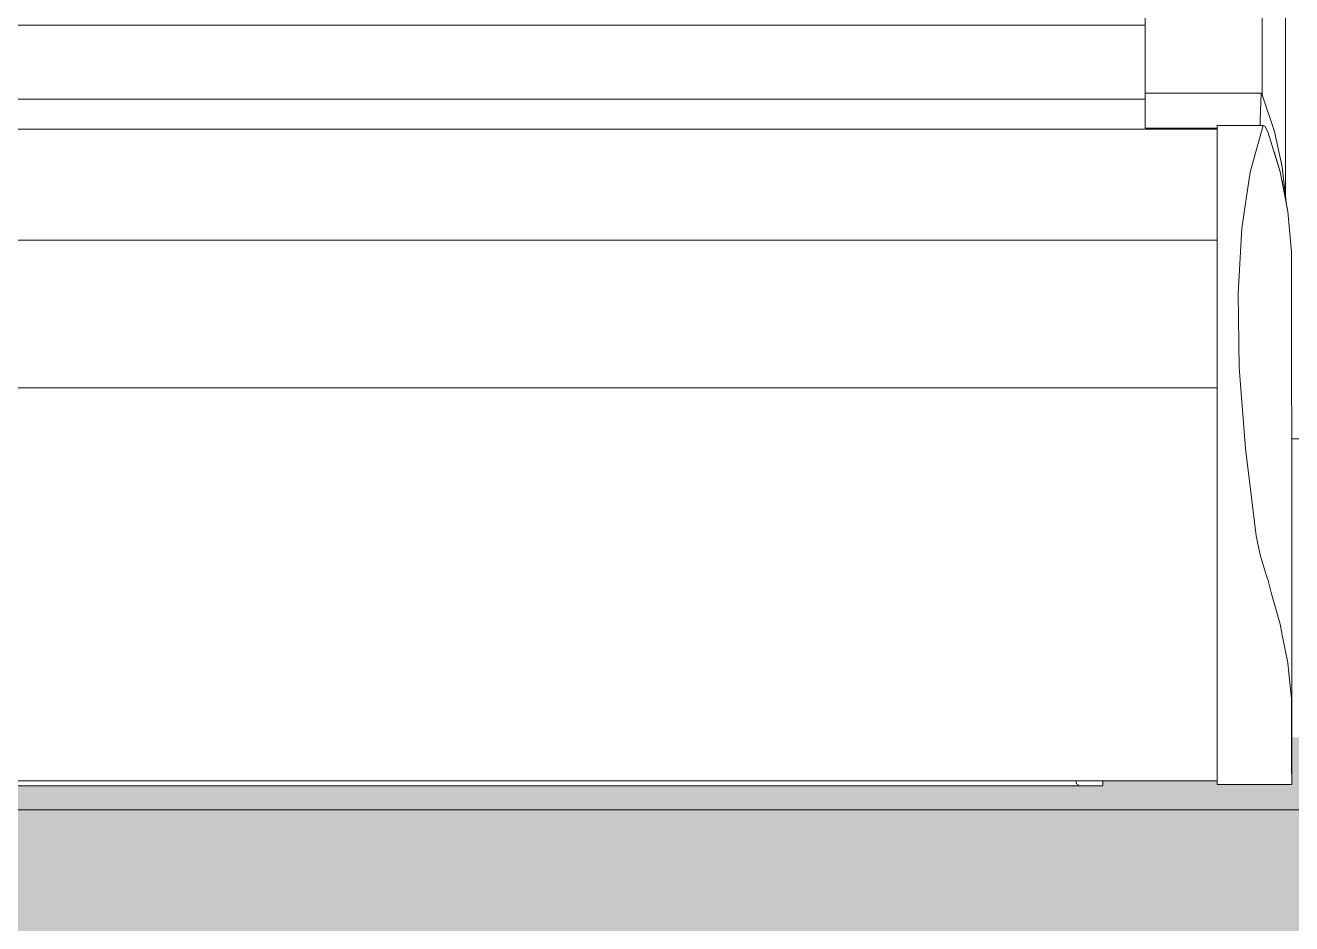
# Model space of a CAD drawing. Header units: metres. Extents: x -3 to 171, y -23 to 41.
# Drawn here: x 1.4789 to 1.9145, y -3.8767 to -3.5675 of the extents above; entities that cross this region are included whole.
import ezdxf

# ---------------------------------------------------------------- set-up
doc = ezdxf.new("R2010")
doc.units = ezdxf.units.M
doc.header["$MEASUREMENT"] = 0
doc.linetypes.add('Punkt 1_1', pattern=[0.075, 0.025, -0.05])
doc.linetypes.add('Wipeout_Contour', pattern=[1, 0, -1])
for name, color, linetype in [('6._Dach PP STG1_1_325 Dachfenster', 7, 'Continuous'), ('6._Dach PP STG1_1_330 Dachaufbau', 7, 'Continuous'), ('6._Dach PP STG1_1_950 Polierplan Bemaßung', 7, 'Continuous')]:
    doc.layers.add(name, color=color, linetype=linetype)

msp = doc.modelspace()

# ---------------------------------------------------------------- hatches: boundary and pattern name
at = {"layer": '6._Dach PP STG1_1_330 Dachaufbau', "linetype": 'Continuous', "lineweight": 0, "true_color": 0x000000}
h = msp.add_hatch(color=18, dxfattribs=at)
h.paths.add_polyline_path([(3.445, -0.4), (3.755, -0.4), (3.755, 0.07), (2.8, 0.07), (2.8, -0.77152), (1.05, -0.77152), (1.05, 0.07), (-0.00106, 0.07), (0.01606, -4.6), (6.325, -4.6), (6.325, -0.82361), (3.445, -0.82361)])
h.paths.add_polyline_path([(3.805, -2.1975), (5.505, -2.1975), (5.505, -3.79873), (3.805, -3.79873)], flags=0)
h.paths.add_polyline_path([(1.075, -3.79873), (1.075, -2.1975), (2.775, -2.1975), (2.775, -3.79873)], flags=0)

# ---------------------------------------------------------------- linework, layer by layer
at = {"layer": '6._Dach PP STG1_1_325 Dachfenster', "color": 7, "linetype": 'Continuous', "lineweight": 13, "ltscale": 1000, "true_color": 0xf4f4f4, "flags": 128}
msp.add_lwpolyline([(1.12415, -3.83756), (2.72955, -3.83756)], dxfattribs=at)
at = {"layer": '6._Dach PP STG1_1_330 Dachaufbau', "color": 7, "linetype": 'Continuous', "lineweight": 18, "ltscale": 1000, "flags": 128}
msp.add_lwpolyline([(1.075, -3.79873), (2.775, -3.79873)], dxfattribs=at)
at = {"layer": '6._Dach PP STG1_1_950 Polierplan Bemaßung', "color": 3, "linetype": 'Punkt 1_1', "lineweight": 0, "ltscale": 1000}
msp.add_line((0.45161, -3.79873), (22.9775, -3.79873), dxfattribs=at)

# ---------------------------------------------------------------- next in the draw order: wipeouts: each hides what was drawn before it
at = {"color": 254, "linetype": 'Wipeout_Contour', "lineweight": 0, "ltscale": 39.043825}
msp.add_wipeout([(1.91235, -3.0917), (1.91235, -3.62657), (1.91255, -3.62845), (1.91315, -3.63161), (1.91445, -3.64552), (1.91445, -3.66149), (1.91448, -3.70979), (1.92685, -3.70979), (1.92685, -3.0917)], dxfattribs=at).dxf.layer = '6._Dach PP STG1_1_325 Dachfenster'
at = {"color": 254, "linetype": 'Wipeout_Contour', "lineweight": 0, "ltscale": 16.672941}
msp.add_wipeout([(1.88885, -3.65986), (1.88885, -3.68525), (1.89647, -3.68525), (1.89604, -3.65986)], dxfattribs=at).dxf.layer = '6._Dach PP STG1_1_325 Dachfenster'
at = {"color": 254, "linetype": 'Wipeout_Contour', "lineweight": 0, "ltscale": 16.970434}
msp.add_wipeout([(1.88885, -3.71311), (1.88885, -3.74323), (1.90229, -3.74323), (1.89855, -3.71311)], dxfattribs=at).dxf.layer = '6._Dach PP STG1_1_325 Dachfenster'
at = {"color": 254, "linetype": 'Wipeout_Contour', "lineweight": 0, "ltscale": 17.207187}
msp.add_wipeout([(1.88885, -3.82144), (1.88885, -3.82879), (1.91449, -3.82879), (1.91448, -3.82144)], dxfattribs=at).dxf.layer = '6._Dach PP STG1_1_325 Dachfenster'
at = {"color": 254, "linetype": 'Wipeout_Contour', "lineweight": 0, "ltscale": 33.835857}
msp.add_wipeout([(1.12415, -3.82907), (1.84955, -3.82929), (1.84125, -3.82907), (1.84045, -3.82858), (1.84024, -3.82759), (1.13346, -3.82759), (1.13325, -3.82858), (1.13245, -3.82907)], dxfattribs=at).dxf.layer = '6._Dach PP STG1_1_325 Dachfenster'

# ---------------------------------------------------------------- next in the draw order: linework, layer by layer
at = {"layer": '6._Dach PP STG1_1_325 Dachfenster', "color": 7, "linetype": 'Continuous', "lineweight": 13, "ltscale": 1000, "flags": 128}
msp.add_lwpolyline([(1.91449, -3.82667), (1.91449, -3.82879)], dxfattribs=at)

# ---------------------------------------------------------------- next in the draw order: wipeouts: each hides what was drawn before it
at = {"color": 254, "linetype": 'Wipeout_Contour', "lineweight": 0, "ltscale": 21.459143}
msp.add_wipeout([(1.90645, -3.75858), (1.90757, -3.76324), (1.91055, -3.77361), (1.91055, -3.61796), (1.90645, -3.60447)], dxfattribs=at).dxf.layer = '6._Dach PP STG1_1_325 Dachfenster'
at = {"color": 254, "linetype": 'Wipeout_Contour', "lineweight": 0, "ltscale": 16.836633}
msp.add_wipeout([(1.88885, -3.68525), (1.88885, -3.71311), (1.89855, -3.71311), (1.89647, -3.68525)], dxfattribs=at).dxf.layer = '6._Dach PP STG1_1_325 Dachfenster'
at = {"color": 254, "linetype": 'Wipeout_Contour', "lineweight": 0, "ltscale": 21.259996}
msp.add_wipeout([(1.91448, -3.70979), (1.91449, -3.73517), (1.91449, -3.81258), (1.92685, -3.81258), (1.92685, -3.70979)], dxfattribs=at).dxf.layer = '6._Dach PP STG1_1_325 Dachfenster'
at = {"color": 254, "linetype": 'Wipeout_Contour', "lineweight": 0, "ltscale": 21.685948}
msp.add_wipeout([(1.84024, -3.82759), (1.84045, -3.82858), (1.84125, -3.82907), (1.84955, -3.82907), (1.84955, -3.82759)], dxfattribs=at).dxf.layer = '6._Dach PP STG1_1_325 Dachfenster'

# ---------------------------------------------------------------- next in the draw order: wipeouts: each hides what was drawn before it
at = {"color": 254, "linetype": 'Wipeout_Contour', "lineweight": 0, "ltscale": 16.224745}
msp.add_wipeout([(1.08485, -3.71403), (1.88885, -3.71403), (1.88885, -3.69232), (1.08485, -3.69232)], dxfattribs=at).dxf.layer = '6._Dach PP STG1_1_325 Dachfenster'
at = {"color": 254, "linetype": 'Wipeout_Contour', "lineweight": 0, "ltscale": 17.14486}
msp.add_wipeout([(1.88885, -3.80235), (1.88885, -3.81267), (1.91447, -3.81267), (1.91446, -3.80235)], dxfattribs=at).dxf.layer = '6._Dach PP STG1_1_325 Dachfenster'

# ---------------------------------------------------------------- next in the draw order: wipeouts: each hides what was drawn before it
at = {"color": 254, "linetype": 'Wipeout_Contour', "lineweight": 0, "ltscale": 16.13372}
msp.add_wipeout([(1.08485, -3.69126), (1.88885, -3.69126), (1.88885, -3.66488), (1.08485, -3.66488)], dxfattribs=at).dxf.layer = '6._Dach PP STG1_1_325 Dachfenster'
at = {"color": 254, "linetype": 'Wipeout_Contour', "lineweight": 0, "ltscale": 21.390644}
msp.add_wipeout([(1.88885, -3.79054), (1.88885, -3.80235), (1.91446, -3.80235), (1.91445, -3.79916), (1.9135, -3.79054)], dxfattribs=at).dxf.layer = '6._Dach PP STG1_1_325 Dachfenster'
at = {"color": 254, "linetype": 'Wipeout_Contour', "lineweight": 0, "ltscale": 17.178646}
msp.add_wipeout([(1.88885, -3.81267), (1.88885, -3.82144), (1.91448, -3.82144), (1.91447, -3.81267)], dxfattribs=at).dxf.layer = '6._Dach PP STG1_1_325 Dachfenster'

# ---------------------------------------------------------------- next in the draw order: wipeouts: each hides what was drawn before it
at = {"color": 254, "linetype": 'Wipeout_Contour', "lineweight": 0, "ltscale": 21.617833}
msp.add_wipeout([(1.91445, -3.64552), (1.91315, -3.63161), (1.91315, -3.78697), (1.9135, -3.79054), (1.91445, -3.79916)], dxfattribs=at).dxf.layer = '6._Dach PP STG1_1_325 Dachfenster'
at = {"color": 254, "linetype": 'Wipeout_Contour', "lineweight": 0, "ltscale": 16.181573}
msp.add_wipeout([(1.08485, -3.69154), (1.08485, -3.69211), (1.88885, -3.69211), (1.88885, -3.69154)], dxfattribs=at).dxf.layer = '6._Dach PP STG1_1_325 Dachfenster'
at = {"color": 254, "linetype": 'Wipeout_Contour', "lineweight": 0, "ltscale": 16.664542}
msp.add_wipeout([(1.88885, -3.82009), (1.08485, -3.82009), (1.08485, -3.82759), (1.88885, -3.82759)], dxfattribs=at).dxf.layer = '6._Dach PP STG1_1_325 Dachfenster'

# ---------------------------------------------------------------- next in the draw order: linework, layer by layer
at = {"layer": '6._Dach PP STG1_1_325 Dachfenster', "color": 7, "linetype": 'Continuous', "lineweight": 13, "ltscale": 1000, "flags": 128}
for points in [[(1.08485, -3.82759), (1.88885, -3.82759)], [(1.84045, -3.82858), (1.84024, -3.82759)], [(1.84045, -3.82858), (1.84125, -3.82907)], [(1.84955, -3.82759), (1.84955, -3.82907)], [(1.84955, -3.82929), (1.12415, -3.82929)], [(1.91449, -3.82879), (1.88885, -3.82879)]]:
    msp.add_lwpolyline(points, dxfattribs=at)

# ---------------------------------------------------------------- next in the draw order: wipeouts: each hides what was drawn before it
at = {"color": 254, "linetype": 'Wipeout_Contour', "lineweight": 0, "ltscale": 21.546095}
msp.add_wipeout([(1.91055, -3.61796), (1.91055, -3.77361), (1.91124, -3.77738), (1.91315, -3.78697), (1.91315, -3.63161)], dxfattribs=at).dxf.layer = '6._Dach PP STG1_1_325 Dachfenster'
at = {"color": 254, "linetype": 'Wipeout_Contour', "lineweight": 0, "ltscale": 12.701776}
msp.add_wipeout([(1.08485, -3.69232), (1.88885, -3.69232), (1.08485, -3.69211)], dxfattribs=at).dxf.layer = '6._Dach PP STG1_1_325 Dachfenster'
at = {"color": 254, "linetype": 'Wipeout_Contour', "lineweight": 0, "ltscale": 16.634977}
msp.add_wipeout([(1.88885, -3.8114), (1.08485, -3.8114), (1.08485, -3.82009), (1.88885, -3.82009)], dxfattribs=at).dxf.layer = '6._Dach PP STG1_1_325 Dachfenster'

# ---------------------------------------------------------------- next in the draw order: linework, layer by layer
at = {"layer": '6._Dach PP STG1_1_325 Dachfenster', "color": 7, "linetype": 'Continuous', "lineweight": 13, "ltscale": 1000, "flags": 128}
for points in [[(1.91445, -3.64685), (1.91445, -3.66149)], [(1.91445, -3.66149), (1.91449, -3.73517)], [(1.91448, -3.70979), (1.92685, -3.70979), (1.93923, -3.70979)]]:
    msp.add_lwpolyline(points, dxfattribs=at)

# ---------------------------------------------------------------- next in the draw order: wipeouts: each hides what was drawn before it
at = {"color": 254, "linetype": 'Wipeout_Contour', "lineweight": 0, "ltscale": 16.968633}
msp.add_wipeout([(1.91255, -3.62845), (1.91125, -3.6162), (1.91125, -3.62164), (1.91255, -3.62846)], dxfattribs=at).dxf.layer = '6._Dach PP STG1_1_325 Dachfenster'
at = {"color": 254, "linetype": 'Wipeout_Contour', "lineweight": 0, "ltscale": 12.699589}
msp.add_wipeout([(1.08485, -3.69154), (1.88885, -3.69154), (1.08485, -3.69126)], dxfattribs=at).dxf.layer = '6._Dach PP STG1_1_325 Dachfenster'
at = {"color": 254, "linetype": 'Wipeout_Contour', "lineweight": 0, "ltscale": 21.358493}
msp.add_wipeout([(1.88885, -3.77738), (1.88885, -3.79054), (1.9135, -3.79054), (1.91315, -3.78697), (1.91124, -3.77738)], dxfattribs=at).dxf.layer = '6._Dach PP STG1_1_325 Dachfenster'
at = {"color": 254, "linetype": 'Wipeout_Contour', "lineweight": 0, "ltscale": 16.600404}
msp.add_wipeout([(1.88885, -3.80114), (1.08485, -3.80114), (1.08485, -3.8114), (1.88885, -3.8114)], dxfattribs=at).dxf.layer = '6._Dach PP STG1_1_325 Dachfenster'

# ---------------------------------------------------------------- next in the draw order: linework, layer by layer
at = {"layer": '6._Dach PP STG1_1_325 Dachfenster', "color": 7, "linetype": 'Continuous', "lineweight": 13, "ltscale": 1000, "flags": 128}
for points in [[(1.08485, -3.69232), (1.88885, -3.69232)], [(1.91449, -3.73517), (1.91449, -3.82667)]]:
    msp.add_lwpolyline(points, dxfattribs=at)

# ---------------------------------------------------------------- next in the draw order: wipeouts: each hides what was drawn before it
at = {"color": 254, "linetype": 'Wipeout_Contour', "lineweight": 0, "ltscale": 21.333499}
msp.add_wipeout([(1.88885, -3.76324), (1.88885, -3.77738), (1.91124, -3.77738), (1.91055, -3.77361), (1.90757, -3.76324)], dxfattribs=at).dxf.layer = '6._Dach PP STG1_1_325 Dachfenster'
at = {"color": 254, "linetype": 'Wipeout_Contour', "lineweight": 0, "ltscale": 16.560275}
msp.add_wipeout([(1.88885, -3.78941), (1.08485, -3.78941), (1.08485, -3.80114), (1.88885, -3.80114)], dxfattribs=at).dxf.layer = '6._Dach PP STG1_1_325 Dachfenster'

# ---------------------------------------------------------------- next in the draw order: wipeouts: each hides what was drawn before it
at = {"color": 254, "linetype": 'Wipeout_Contour', "lineweight": 0, "ltscale": 20.848391}
msp.add_wipeout([(1.88885, -3.75667), (1.88885, -3.76324), (1.90757, -3.76324), (1.90645, -3.75858), (1.90569, -3.75667)], dxfattribs=at).dxf.layer = '6._Dach PP STG1_1_325 Dachfenster'

# ---------------------------------------------------------------- next in the draw order: wipeouts: each hides what was drawn before it
at = {"color": 254, "linetype": 'Wipeout_Contour', "lineweight": 0, "ltscale": 16.992706}
msp.add_wipeout([(1.88885, -3.74981), (1.88885, -3.75667), (1.90569, -3.75667), (1.90361, -3.74981)], dxfattribs=at).dxf.layer = '6._Dach PP STG1_1_325 Dachfenster'
at = {"color": 254, "linetype": 'Wipeout_Contour', "lineweight": 0, "ltscale": 16.465937}
msp.add_wipeout([(1.08485, -3.77647), (1.88885, -3.77647), (1.88885, -3.76239), (1.08485, -3.76239)], dxfattribs=at).dxf.layer = '6._Dach PP STG1_1_325 Dachfenster'

# ---------------------------------------------------------------- next in the draw order: wipeouts: each hides what was drawn before it
at = {"color": 254, "linetype": 'Wipeout_Contour', "lineweight": 0, "ltscale": 16.952798}
msp.add_wipeout([(1.88885, -3.74323), (1.88885, -3.74981), (1.90361, -3.74981), (1.90229, -3.74323)], dxfattribs=at).dxf.layer = '6._Dach PP STG1_1_325 Dachfenster'
at = {"color": 254, "linetype": 'Wipeout_Contour', "lineweight": 0, "ltscale": 16.42844}
msp.add_wipeout([(1.88885, -3.75631), (1.08485, -3.75631), (1.08485, -3.76239), (1.88885, -3.76239)], dxfattribs=at).dxf.layer = '6._Dach PP STG1_1_325 Dachfenster'
at = {"color": 254, "linetype": 'Wipeout_Contour', "lineweight": 0, "ltscale": 16.515229}
msp.add_wipeout([(1.08485, -3.77647), (1.08485, -3.78941), (1.88885, -3.78941), (1.88885, -3.77647)], dxfattribs=at).dxf.layer = '6._Dach PP STG1_1_325 Dachfenster'

# ---------------------------------------------------------------- next in the draw order: wipeouts: each hides what was drawn before it
at = {"color": 254, "linetype": 'Wipeout_Contour', "lineweight": 0, "ltscale": 49.37197}
msp.add_wipeout([(1.90569, -3.75667), (1.90645, -3.75858), (1.90645, -3.60447), (1.90535, -3.6023), (1.90471, -3.60202), (1.90021, -3.618), (1.89732, -3.63738), (1.89604, -3.65986), (1.89647, -3.68525), (1.89855, -3.71311), (1.90229, -3.74323), (1.90361, -3.74981)], dxfattribs=at).dxf.layer = '6._Dach PP STG1_1_325 Dachfenster'
at = {"color": 254, "linetype": 'Wipeout_Contour', "lineweight": 0, "ltscale": 16.319294}
msp.add_wipeout([(1.08485, -3.71403), (1.08485, -3.7438), (1.88885, -3.7438), (1.88885, -3.71403)], dxfattribs=at).dxf.layer = '6._Dach PP STG1_1_325 Dachfenster'
at = {"color": 254, "linetype": 'Wipeout_Contour', "lineweight": 0, "ltscale": 16.405605}
msp.add_wipeout([(1.08485, -3.75631), (1.88885, -3.75631), (1.88885, -3.74988), (1.08485, -3.74988)], dxfattribs=at).dxf.layer = '6._Dach PP STG1_1_325 Dachfenster'

# ---------------------------------------------------------------- next in the draw order: wipeouts: each hides what was drawn before it
at = {"color": 254, "linetype": 'Wipeout_Contour', "lineweight": 0, "ltscale": 16.534678}
msp.add_wipeout([(1.88885, -3.60202), (1.88885, -3.618), (1.90021, -3.618), (1.90471, -3.60202)], dxfattribs=at).dxf.layer = '6._Dach PP STG1_1_325 Dachfenster'
at = {"color": 254, "linetype": 'Wipeout_Contour', "lineweight": 0, "ltscale": 20.869077}
msp.add_wipeout([(1.91125, -3.6162), (1.90855, -3.60403), (1.90855, -3.61138), (1.91055, -3.61796), (1.91125, -3.62164)], dxfattribs=at).dxf.layer = '6._Dach PP STG1_1_325 Dachfenster'
at = {"color": 254, "linetype": 'Wipeout_Contour', "lineweight": 0, "ltscale": 16.382717}
msp.add_wipeout([(1.88885, -3.7438), (1.08485, -3.7438), (1.08485, -3.74988), (1.88885, -3.74988)], dxfattribs=at).dxf.layer = '6._Dach PP STG1_1_325 Dachfenster'

# ---------------------------------------------------------------- next in the draw order: wipeouts: each hides what was drawn before it
at = {"color": 254, "linetype": 'Wipeout_Contour', "lineweight": 0, "ltscale": 20.264688}
msp.add_wipeout([(1.91105, -3.04401), (1.91105, -3.6153), (1.91125, -3.6162), (1.91235, -3.62657), (1.91235, -3.05626)], dxfattribs=at).dxf.layer = '6._Dach PP STG1_1_325 Dachfenster'
at = {"color": 254, "linetype": 'Wipeout_Contour', "lineweight": 0, "ltscale": 25.052164}
msp.add_wipeout([(1.90455, -3.59208), (1.90455, -3.60202), (1.90535, -3.6023), (1.90645, -3.60447), (1.90855, -3.61138), (1.90855, -3.60403)], dxfattribs=at).dxf.layer = '6._Dach PP STG1_1_325 Dachfenster'
at = {"color": 254, "linetype": 'Wipeout_Contour', "lineweight": 0, "ltscale": 11.639557}
msp.add_wipeout([(1.88885, -3.60294), (1.86405, -3.60294), (1.88885, -3.60322)], dxfattribs=at).dxf.layer = '6._Dach PP STG1_1_325 Dachfenster'
at = {"color": 254, "linetype": 'Wipeout_Contour', "lineweight": 0, "ltscale": 16.581867}
msp.add_wipeout([(1.88885, -3.618), (1.88885, -3.63738), (1.89732, -3.63738), (1.90021, -3.618)], dxfattribs=at).dxf.layer = '6._Dach PP STG1_1_325 Dachfenster'

# ---------------------------------------------------------------- next in the draw order: wipeouts: each hides what was drawn before it
at = {"color": 254, "linetype": 'Wipeout_Contour', "lineweight": 0, "ltscale": 20.245196}
msp.add_wipeout([(1.90835, -3.60344), (1.90855, -3.60403), (1.91105, -3.6153), (1.91105, -3.04401), (1.90835, -3.03184)], dxfattribs=at).dxf.layer = '6._Dach PP STG1_1_325 Dachfenster'
at = {"color": 254, "linetype": 'Wipeout_Contour', "lineweight": 0, "ltscale": 16.367252}
msp.add_wipeout([(1.86405, -3.59082), (1.86405, -3.59999), (1.90365, -3.59999), (1.90402, -3.59082)], dxfattribs=at).dxf.layer = '6._Dach PP STG1_1_325 Dachfenster'
at = {"color": 254, "linetype": 'Wipeout_Contour', "lineweight": 0, "ltscale": 16.616069}
msp.add_wipeout([(1.88885, -3.63738), (1.88885, -3.65986), (1.89604, -3.65986), (1.89732, -3.63738)], dxfattribs=at).dxf.layer = '6._Dach PP STG1_1_325 Dachfenster'

# ---------------------------------------------------------------- next in the draw order: linework, layer by layer
at = {"layer": '6._Dach PP STG1_1_325 Dachfenster', "color": 7, "linetype": 'Continuous', "lineweight": 13, "ltscale": 1000, "flags": 128}
msp.add_lwpolyline([(1.91235, -3.05626), (1.91235, -3.62657)], dxfattribs=at)

# ---------------------------------------------------------------- next in the draw order: wipeouts: each hides what was drawn before it
at = {"color": 254, "linetype": 'Wipeout_Contour', "lineweight": 0, "ltscale": 24.7355}
msp.add_wipeout([(1.86405, -3.60294), (1.88885, -3.60294), (1.88885, -3.60202), (1.90365, -3.60202), (1.90365, -3.59999), (1.86405, -3.59999)], dxfattribs=at).dxf.layer = '6._Dach PP STG1_1_325 Dachfenster'

# ---------------------------------------------------------------- next in the draw order: wipeouts: each hides what was drawn before it
at = {"color": 254, "linetype": 'Wipeout_Contour', "lineweight": 0, "ltscale": 20.810064}
msp.add_wipeout([(1.90365, -3.59999), (1.90365, -3.60202), (1.90455, -3.60202), (1.90455, -3.59208), (1.9041, -3.5909)], dxfattribs=at).dxf.layer = '6._Dach PP STG1_1_325 Dachfenster'
at = {"color": 254, "linetype": 'Wipeout_Contour', "lineweight": 0, "ltscale": 15.826589}
msp.add_wipeout([(1.10965, -3.59875), (1.86405, -3.59875), (1.86405, -3.59644), (1.10965, -3.59644)], dxfattribs=at).dxf.layer = '6._Dach PP STG1_1_325 Dachfenster'
at = {"color": 254, "linetype": 'Wipeout_Contour', "lineweight": 0, "ltscale": 15.890079}
msp.add_wipeout([(1.88885, -3.60322), (1.08485, -3.60322), (1.08485, -3.61935), (1.88885, -3.61935)], dxfattribs=at).dxf.layer = '6._Dach PP STG1_1_325 Dachfenster'

# ---------------------------------------------------------------- next in the draw order: wipeouts: each hides what was drawn before it
at = {"color": 254, "linetype": 'Wipeout_Contour', "lineweight": 0, "ltscale": 15.428177}
msp.add_wipeout([(1.86575, -3.01893), (1.86575, -3.59082), (1.90255, -3.59082), (1.90255, -3.01893)], dxfattribs=at).dxf.layer = '6._Dach PP STG1_1_325 Dachfenster'
at = {"color": 254, "linetype": 'Wipeout_Contour', "lineweight": 0, "ltscale": 15.818817}
msp.add_wipeout([(1.10965, -3.59644), (1.86405, -3.59644), (1.86405, -3.59448), (1.10965, -3.59448)], dxfattribs=at).dxf.layer = '6._Dach PP STG1_1_325 Dachfenster'
at = {"color": 254, "linetype": 'Wipeout_Contour', "lineweight": 0, "ltscale": 15.843861}
msp.add_wipeout([(1.86405, -3.6015), (1.10965, -3.6015), (1.10965, -3.60322), (1.86405, -3.60322)], dxfattribs=at).dxf.layer = '6._Dach PP STG1_1_325 Dachfenster'
at = {"color": 254, "linetype": 'Wipeout_Contour', "lineweight": 0, "ltscale": 15.958303}
msp.add_wipeout([(1.08485, -3.61935), (1.08485, -3.64056), (1.88885, -3.64056), (1.88885, -3.61935)], dxfattribs=at).dxf.layer = '6._Dach PP STG1_1_325 Dachfenster'

# ---------------------------------------------------------------- next in the draw order: wipeouts: each hides what was drawn before it
at = {"color": 254, "linetype": 'Wipeout_Contour', "lineweight": 0, "ltscale": 15.388993}
msp.add_wipeout([(1.86405, -3.02019), (1.86405, -3.59082), (1.86575, -3.59082), (1.86575, -3.01893)], dxfattribs=at).dxf.layer = '6._Dach PP STG1_1_325 Dachfenster'
at = {"color": 254, "linetype": 'Wipeout_Contour', "lineweight": 0, "ltscale": 20.197094}
msp.add_wipeout([(1.90435, -3.01989), (1.90435, -3.59156), (1.90455, -3.59208), (1.90835, -3.60344), (1.90835, -3.03184)], dxfattribs=at).dxf.layer = '6._Dach PP STG1_1_325 Dachfenster'
at = {"color": 254, "linetype": 'Wipeout_Contour', "lineweight": 0, "ltscale": 15.835829}
msp.add_wipeout([(1.86405, -3.59875), (1.10965, -3.59875), (1.10965, -3.6015), (1.86405, -3.6015)], dxfattribs=at).dxf.layer = '6._Dach PP STG1_1_325 Dachfenster'
at = {"color": 254, "linetype": 'Wipeout_Contour', "lineweight": 0, "ltscale": 15.996587}
msp.add_wipeout([(1.08485, -3.64056), (1.08485, -3.64141), (1.88885, -3.64141), (1.88885, -3.64056)], dxfattribs=at).dxf.layer = '6._Dach PP STG1_1_325 Dachfenster'

# ---------------------------------------------------------------- next in the draw order: linework, layer by layer
at = {"layer": '6._Dach PP STG1_1_325 Dachfenster', "color": 7, "linetype": 'Continuous', "lineweight": 13, "ltscale": 1000, "flags": 128}
for points in [[(1.90471, -3.60202), (1.88885, -3.60202)], [(1.91449, -3.82879), (1.91448, -3.82144), (1.91447, -3.81267), (1.91446, -3.80235), (1.91445, -3.79916), (1.9135, -3.79054), (1.91315, -3.78697), (1.91124, -3.77738), (1.91055, -3.77361), (1.90757, -3.76324), (1.90645, -3.75858), (1.90569, -3.75667), (1.90361, -3.74981), (1.90229, -3.74323), (1.89855, -3.71311), (1.89647, -3.68525), (1.89604, -3.65986), (1.89732, -3.63738), (1.90021, -3.618), (1.90471, -3.60202)], [(1.90471, -3.60202), (1.90535, -3.6023)], [(1.08485, -3.60322), (1.88885, -3.60322)], [(1.86405, -3.60294), (1.88885, -3.60294)], [(1.90535, -3.6023), (1.90645, -3.60447), (1.91055, -3.61796), (1.91315, -3.63161), (1.91445, -3.64552), (1.91445, -3.64685)]]:
    msp.add_lwpolyline(points, dxfattribs=at)

# ---------------------------------------------------------------- next in the draw order: wipeouts: each hides what was drawn before it
at = {"color": 254, "linetype": 'Wipeout_Contour', "lineweight": 0, "ltscale": 19.852067}
msp.add_wipeout([(1.90255, -3.01893), (1.90255, -3.59082), (1.90402, -3.59082), (1.90435, -3.59156), (1.90435, -3.01989)], dxfattribs=at).dxf.layer = '6._Dach PP STG1_1_325 Dachfenster'
at = {"color": 254, "linetype": 'Wipeout_Contour', "lineweight": 0, "ltscale": 15.720153}
msp.add_wipeout([(1.10965, -3.56903), (1.86405, -3.56903), (1.86405, -3.56751), (1.10965, -3.56751)], dxfattribs=at).dxf.layer = '6._Dach PP STG1_1_325 Dachfenster'
at = {"color": 254, "linetype": 'Wipeout_Contour', "lineweight": 0, "ltscale": 15.765936}
msp.add_wipeout([(1.10965, -3.5791), (1.10965, -3.58259), (1.86405, -3.58259), (1.86405, -3.5791)], dxfattribs=at).dxf.layer = '6._Dach PP STG1_1_325 Dachfenster'
at = {"color": 254, "linetype": 'Wipeout_Contour', "lineweight": 0, "ltscale": 15.792845}
msp.add_wipeout([(1.86405, -3.58631), (1.10965, -3.58631), (1.10965, -3.5902), (1.86405, -3.5902)], dxfattribs=at).dxf.layer = '6._Dach PP STG1_1_325 Dachfenster'
at = {"color": 254, "linetype": 'Wipeout_Contour', "lineweight": 0, "ltscale": 15.812479}
msp.add_wipeout([(1.86405, -3.59296), (1.10965, -3.59296), (1.10965, -3.59448), (1.86405, -3.59448)], dxfattribs=at).dxf.layer = '6._Dach PP STG1_1_325 Dachfenster'
at = {"color": 254, "linetype": 'Wipeout_Contour', "lineweight": 0, "ltscale": 16.042786}
msp.add_wipeout([(1.08485, -3.66488), (1.88885, -3.66488), (1.88885, -3.64141), (1.08485, -3.64141)], dxfattribs=at).dxf.layer = '6._Dach PP STG1_1_325 Dachfenster'

# ---------------------------------------------------------------- next in the draw order: linework, layer by layer
at = {"layer": '6._Dach PP STG1_1_325 Dachfenster', "color": 7, "linetype": 'Continuous', "lineweight": 13, "ltscale": 1000, "flags": 128}
for points in [[(1.90435, -3.01989), (1.90435, -3.59156)], [(1.90402, -3.59082), (1.90365, -3.59999), (1.90365, -3.60202)], [(1.9041, -3.5909), (1.90455, -3.59208), (1.90855, -3.60403), (1.91125, -3.6162), (1.91255, -3.62845)], [(1.88885, -3.82879), (1.88885, -3.82144), (1.88885, -3.81267), (1.88885, -3.80235), (1.88885, -3.79054), (1.88885, -3.77738), (1.88885, -3.76324), (1.88885, -3.75667), (1.88885, -3.74981), (1.88885, -3.74323), (1.88885, -3.71311), (1.88885, -3.68525), (1.88885, -3.65986), (1.88885, -3.63738), (1.88885, -3.618), (1.88885, -3.60202)], [(1.08485, -3.64141), (1.88885, -3.64141)]]:
    msp.add_lwpolyline(points, dxfattribs=at)

# ---------------------------------------------------------------- next in the draw order: wipeouts: each hides what was drawn before it
at = {"color": 254, "linetype": 'Wipeout_Contour', "lineweight": 0, "ltscale": 15.734245}
msp.add_wipeout([(1.10965, -3.57329), (1.86405, -3.57329), (1.86405, -3.57098), (1.10965, -3.57098)], dxfattribs=at).dxf.layer = '6._Dach PP STG1_1_325 Dachfenster'
at = {"color": 254, "linetype": 'Wipeout_Contour', "lineweight": 0, "ltscale": 15.779041}
msp.add_wipeout([(1.86405, -3.58259), (1.10965, -3.58259), (1.10965, -3.58631), (1.86405, -3.58631)], dxfattribs=at).dxf.layer = '6._Dach PP STG1_1_325 Dachfenster'
at = {"color": 254, "linetype": 'Wipeout_Contour', "lineweight": 0, "ltscale": 15.802614}
msp.add_wipeout([(1.86405, -3.59078), (1.10965, -3.59078), (1.10965, -3.59128), (1.86405, -3.59128)], dxfattribs=at).dxf.layer = '6._Dach PP STG1_1_325 Dachfenster'

# ---------------------------------------------------------------- next in the draw order: wipeouts: each hides what was drawn before it
at = {"color": 254, "linetype": 'Wipeout_Contour', "lineweight": 0, "ltscale": 15.726484}
msp.add_wipeout([(1.86405, -3.56903), (1.10965, -3.56903), (1.10965, -3.57098), (1.86405, -3.57098)], dxfattribs=at).dxf.layer = '6._Dach PP STG1_1_325 Dachfenster'
at = {"color": 254, "linetype": 'Wipeout_Contour', "lineweight": 0, "ltscale": 15.743475}
msp.add_wipeout([(1.86405, -3.57329), (1.10965, -3.57329), (1.10965, -3.57605), (1.86405, -3.57605)], dxfattribs=at).dxf.layer = '6._Dach PP STG1_1_325 Dachfenster'
at = {"color": 254, "linetype": 'Wipeout_Contour', "lineweight": 0, "ltscale": 15.807964}
msp.add_wipeout([(1.10965, -3.59202), (1.10965, -3.59296), (1.86405, -3.59296), (1.86405, -3.59202)], dxfattribs=at).dxf.layer = '6._Dach PP STG1_1_325 Dachfenster'

# ---------------------------------------------------------------- next in the draw order: linework, layer by layer
at = {"layer": '6._Dach PP STG1_1_325 Dachfenster', "color": 7, "linetype": 'Continuous', "lineweight": 13, "ltscale": 1000, "flags": 128}
msp.add_lwpolyline([(1.86405, -3.56751), (1.10965, -3.56751)], dxfattribs=at)

# ---------------------------------------------------------------- next in the draw order: wipeouts: each hides what was drawn before it
at = {"color": 254, "linetype": 'Wipeout_Contour', "lineweight": 0, "ltscale": 15.754029}
msp.add_wipeout([(1.10965, -3.5791), (1.86405, -3.5791), (1.86405, -3.57605), (1.10965, -3.57605)], dxfattribs=at).dxf.layer = '6._Dach PP STG1_1_325 Dachfenster'
at = {"color": 254, "linetype": 'Wipeout_Contour', "lineweight": 0, "ltscale": 12.426327}
msp.add_wipeout([(1.10965, -3.59202), (1.86405, -3.59202), (1.10965, -3.59169)], dxfattribs=at).dxf.layer = '6._Dach PP STG1_1_325 Dachfenster'

# ---------------------------------------------------------------- next in the draw order: wipeouts: each hides what was drawn before it
at = {"color": 254, "linetype": 'Wipeout_Contour', "lineweight": 0, "ltscale": 12.425348}
msp.add_wipeout([(1.10965, -3.59169), (1.86405, -3.59169), (1.10965, -3.59128)], dxfattribs=at).dxf.layer = '6._Dach PP STG1_1_325 Dachfenster'

# ---------------------------------------------------------------- next in the draw order: linework, layer by layer
at = {"layer": '6._Dach PP STG1_1_325 Dachfenster', "color": 7, "linetype": 'Continuous', "lineweight": 13, "ltscale": 1000, "flags": 128}
msp.add_lwpolyline([(1.86405, -3.59296), (1.10965, -3.59296)], dxfattribs=at)

# ---------------------------------------------------------------- next in the draw order: wipeouts: each hides what was drawn before it
at = {"color": 254, "linetype": 'Wipeout_Contour', "lineweight": 0, "ltscale": 12.422929}
msp.add_wipeout([(1.10965, -3.59071), (1.86405, -3.59071), (1.10965, -3.59055)], dxfattribs=at).dxf.layer = '6._Dach PP STG1_1_325 Dachfenster'

# ---------------------------------------------------------------- next in the draw order: wipeouts: each hides what was drawn before it
at = {"color": 254, "linetype": 'Wipeout_Contour', "lineweight": 0, "ltscale": 12.423198}
msp.add_wipeout([(1.10965, -3.59078), (1.86405, -3.59078), (1.10965, -3.59071)], dxfattribs=at).dxf.layer = '6._Dach PP STG1_1_325 Dachfenster'

# ---------------------------------------------------------------- next in the draw order: wipeouts: each hides what was drawn before it
at = {"color": 254, "linetype": 'Wipeout_Contour', "lineweight": 0, "ltscale": 12.422312}
msp.add_wipeout([(1.10965, -3.59055), (1.86405, -3.59055), (1.10965, -3.5902)], dxfattribs=at).dxf.layer = '6._Dach PP STG1_1_325 Dachfenster'

# ---------------------------------------------------------------- next in the draw order: linework, layer by layer
at = {"layer": '6._Dach PP STG1_1_325 Dachfenster', "color": 7, "linetype": 'Continuous', "lineweight": 13, "ltscale": 1000, "flags": 128}
for points in [[(1.86405, -3.02019), (1.86405, -3.59082)], [(1.86405, -3.60294), (1.86405, -3.59999), (1.86405, -3.59082)], [(1.90402, -3.59082), (1.86405, -3.59082)]]:
    msp.add_lwpolyline(points, dxfattribs=at)

doc.saveas('drawing.dxf')
